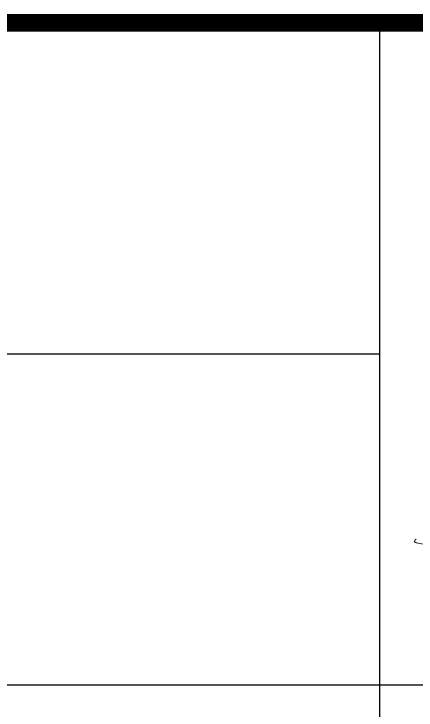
# Model space of a CAD drawing. Extents: x -1855204 to -1466800, y -1308584 to -996495.
# Drawn here: x -1755352 to -1754750, y -1033190 to -1032147 of the extents above; entities that cross this region are included whole.
import ezdxf

# ---------------------------------------------------------------- set-up
doc = ezdxf.new("R2010")
doc.units = 0
doc.header["$LTSCALE"] = 150
for name, color, linetype, lineweight in [('05.Text', 253, 'Continuous', 18), ('11.Khung bo', 32, 'Continuous', 50), ('12.Khung', 36, 'Continuous', 25)]:
    doc.layers.add(name, color=color, linetype=linetype, lineweight=lineweight)

# ---------------------------------------------------------------- blocks, each defined once
blk = doc.blocks.new('100')
at = {"layer": '05.Text', "color": 1}
blk.add_arc((1899454.7, -931654.3), 3.02, 106.1973, 217.667, dxfattribs=at)
blk.add_open_spline([(1899622.5, -931632), (1899617.4, -931634.8), (1899602.2, -931642.8), (1899577.3, -931649.1), (1899548.8, -931652.9), (1899524.8, -931652.6), (1899505.5, -931642.4), (1899498, -931626), (1899498, -931610), (1899499.6, -931594.6), (1899510.1, -931585.5), (1899522.2, -931580.4), (1899537.1, -931579.8), (1899554.7, -931581.7), (1899562.7, -931598.2), (1899564.8, -931615.7), (1899561, -931632.7), (1899550.9, -931643.7), (1899540, -931652.1), (1899524.2, -931657.2), (1899504.6, -931661), (1899481.2, -931660.7), (1899463.5, -931659), (1899453.3, -931656.4), (1899452.3, -931656.2)], degree=3, knots=[0, 0, 0, 0, 17.444803, 51.423523, 76.097694, 104.034238, 122.097646, 137.844471, 155.285197, 170.422276, 181.823711, 194.8616, 209.381641, 226.805682, 243.012365, 259.038031, 280.353621, 292.050209, 303.319133, 321.184764, 341.17855, 362.988077, 391.259204, 394.296472, 394.296472, 394.296472, 394.296472], dxfattribs=at)
at = {"layer": '11.Khung bo', "const_width": 26.7}
blk.add_lwpolyline([(1896212.6, -937871), (1901212.6, -937871), (1901212.6, -930871.1), (1896212.6, -930871.1)], close=True, dxfattribs=at)
at = {"layer": '12.Khung'}
for p, q in [((1899398.9, -930871.1), (1899398.9, -937871)), ((1896212.6, -931371.1), (1899398.9, -931371.1)), ((1896212.6, -931871.1), (1901212.6, -931871.1))]:
    blk.add_line(p, q, dxfattribs=at)

msp = doc.modelspace()

# ---------------------------------------------------------------- block references
at = {"layer": '05.Text', "xscale": 0.991454545641318, "yscale": 0.991454545641318, "zscale": 0.9914545456793755}
msp.add_blockref('100', (-3637972.1, -109244.3), dxfattribs=at)

doc.saveas('drawing.dxf')
